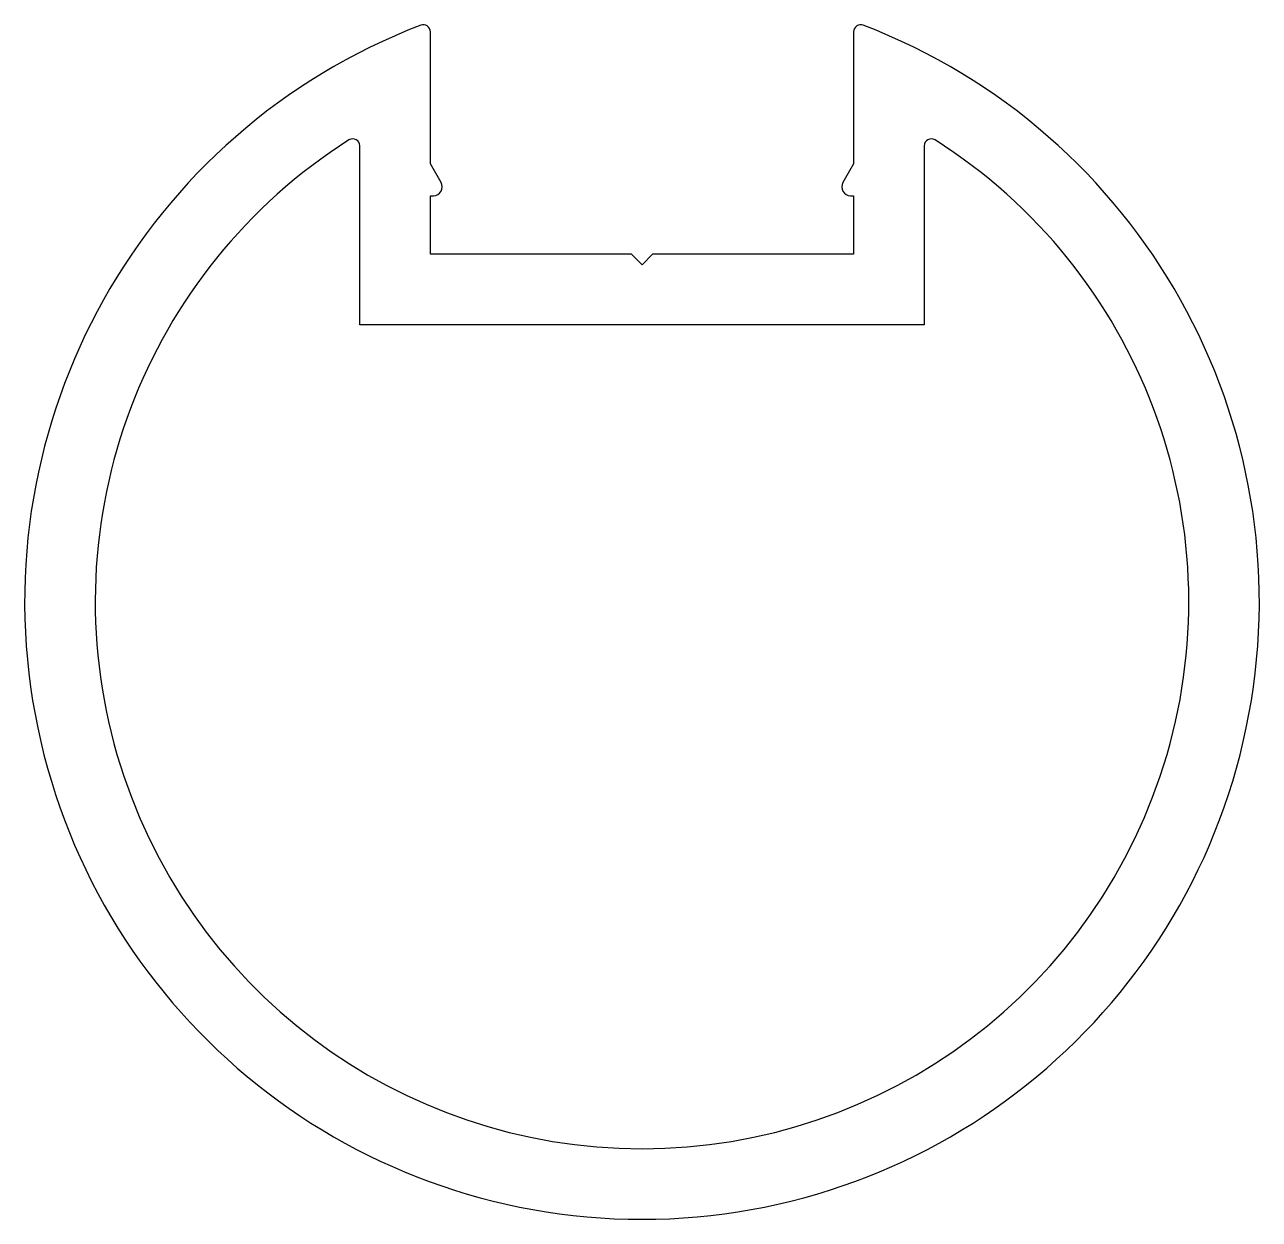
# Model space of a CAD drawing. Extents: x 1470 to 1505, y 70.8 to 104.6.
import ezdxf

# ---------------------------------------------------------------- set-up
doc = ezdxf.new("R2010")
doc.units = 0
doc.header["$LTSCALE"] = 15
doc.layers.get('0').update_dxf_attribs({"linetype": 'CONTINUOUS'})

msp = doc.modelspace()

# ---------------------------------------------------------------- linework, layer by layer
at = {"ltscale": 0.05}
for p, q in [((1481.498, 100.685), (1481.498, 104.431)), ((1493.498, 104.431), (1493.498, 100.685)), ((1479.498, 96.13), (1479.498, 101.197)), ((1495.498, 101.197), (1495.498, 96.13)), ((1481.801, 100.16), (1481.498, 100.685)), ((1493.498, 100.685), (1493.194, 100.16)), ((1481.498, 98.13), (1481.498, 99.785)), ((1481.498, 99.785), (1481.584, 99.785)), ((1493.411, 99.785), (1493.498, 99.785)), ((1493.498, 99.785), (1493.498, 98.13)), ((1487.198, 98.13), (1481.498, 98.13)), ((1487.498, 97.83), (1487.198, 98.13)), ((1487.798, 98.13), (1487.498, 97.83)), ((1493.498, 98.13), (1487.798, 98.13)), ((1495.498, 96.13), (1479.498, 96.13))]:
    msp.add_line(p, q, dxfattribs=at)
for centre, radius, start, end in [((1487.498, 88.28), 17.5, 111.0008, 68.9992), ((1481.298, 104.431), 0.2, 0, 111.0008), ((1493.698, 104.431), 0.2, 68.9992, 180), ((1487.498, 88.28), 15.5, 122.4082, 57.5918), ((1479.298, 101.197), 0.2, 0, 122.4082), ((1495.698, 101.197), 0.2, 57.5918, 180), ((1481.584, 100.035), 0.25, 270, 30), ((1493.411, 100.035), 0.25, 150, 270)]:
    msp.add_arc(centre, radius, start, end, dxfattribs=at)

doc.saveas('drawing.dxf')
